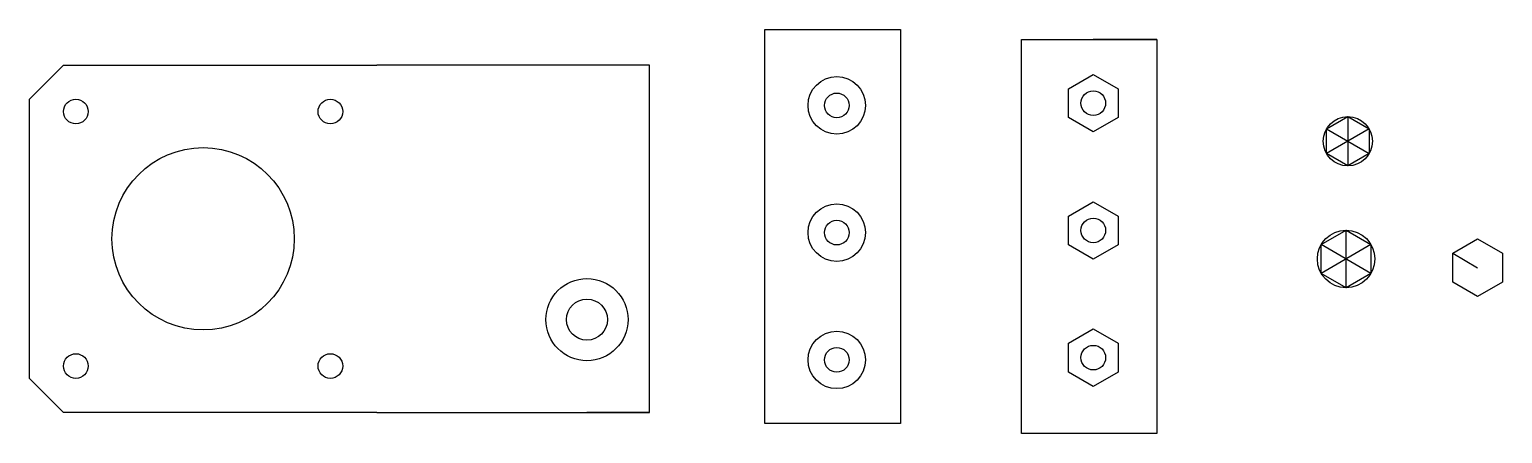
# Model space of a CAD drawing. Header units: inches. Extents: x -1 to 179, y -65 to -16.
import ezdxf

# ---------------------------------------------------------------- set-up
doc = ezdxf.new("R2010")
doc.units = ezdxf.units.IN
doc.header["$MEASUREMENT"] = 0
doc.layers.get('0').update_dxf_attribs({"true_color": 0xc2ced6})

msp = doc.modelspace()

# ---------------------------------------------------------------- linework, layer by layer
for p, q in [((88.81, -15.87), (96.56, -15.87)), ((136.55, -17.1), (128.8, -17.1)), ((-0.77, -24.37), (3.38, -20.22)), ((3.38, -20.22), (41.53, -20.22)), ((59.53, -20.22), (41.53, -20.22)), ((64.53, -20.22), (59.53, -20.22)), ((69.73, -20.22), (64.53, -20.22)), ((74.73, -20.22), (69.73, -20.22)), ((74.73, -62.52), (74.73, -20.22)), ((-0.77, -58.37), (-0.77, -24.37)), ((157.2, -27.99), (159.8, -26.49)), ((159.8, -26.49), (159.8, -32.49)), ((159.8, -26.49), (162.4, -27.99)), ((162.4, -27.99), (157.2, -30.99)), ((157.2, -27.99), (162.4, -30.99)), ((157.2, -30.99), (157.2, -27.99)), ((162.4, -27.99), (162.4, -30.99)), ((159.8, -32.49), (157.2, -30.99)), ((162.4, -30.99), (159.8, -32.49)), ((156.56, -42.08), (159.59, -40.33)), ((159.59, -47.33), (159.59, -40.33)), ((159.59, -40.33), (162.62, -42.08)), ((162.62, -42.08), (156.56, -45.58)), ((162.62, -45.58), (156.56, -42.08)), ((156.56, -45.58), (156.56, -42.08)), ((162.62, -42.08), (162.62, -45.58)), ((172.58, -43.14), (175.61, -44.89)), ((159.59, -47.33), (156.56, -45.58)), ((162.62, -45.58), (159.59, -47.33)), ((3.38, -62.52), (-0.77, -58.37)), ((41.53, -62.52), (3.38, -62.52)), ((41.53, -62.52), (59.53, -62.52)), ((59.53, -62.52), (64.53, -62.52)), ((64.53, -62.52), (69.73, -62.52)), ((74.73, -62.52), (67.13, -62.52)), ((69.73, -62.52), (74.73, -62.52)), ((105.31, -63.87), (97.56, -63.87))]:
    msp.add_line(p, q)
for points in [[(105.31, -15.87), (105.31, -63.87), (88.81, -63.87), (88.81, -15.87)], [(136.55, -17.1), (136.55, -65.1), (120.05, -65.1), (120.05, -17.1)], [(128.8, -28.35), (125.77, -26.6), (125.77, -23.1), (128.8, -21.35), (131.83, -23.1), (131.83, -26.6)], [(128.8, -43.85), (125.77, -42.1), (125.77, -38.6), (128.8, -36.85), (131.83, -38.6), (131.83, -42.1)], [(175.61, -48.39), (172.58, -46.64), (172.58, -43.14), (175.61, -41.39), (178.64, -43.14), (178.64, -46.64)], [(128.8, -59.35), (125.77, -57.6), (125.77, -54.1), (128.8, -52.35), (131.83, -54.1), (131.83, -57.6)]]:
    msp.add_lwpolyline(points, close=True)
for centre, radius in [((97.56, -25.12), 3.5), ((4.88, -25.87), 1.5), ((35.88, -25.87), 1.5), ((97.56, -25.12), 1.5), ((128.8, -24.85), 1.5), ((159.8, -29.49), 3), ((20.38, -41.37), 11.1), ((97.56, -40.62), 3.5), ((97.56, -40.62), 1.5), ((128.8, -40.35), 1.5), ((159.59, -43.83), 3.5), ((67.13, -51.22), 5), ((67.13, -51.22), 2.5), ((97.56, -56.12), 3.5), ((4.88, -56.87), 1.5), ((35.88, -56.87), 1.5), ((97.56, -56.12), 1.5), ((128.8, -55.85), 1.5)]:
    msp.add_circle(centre, radius)

doc.saveas('drawing.dxf')
